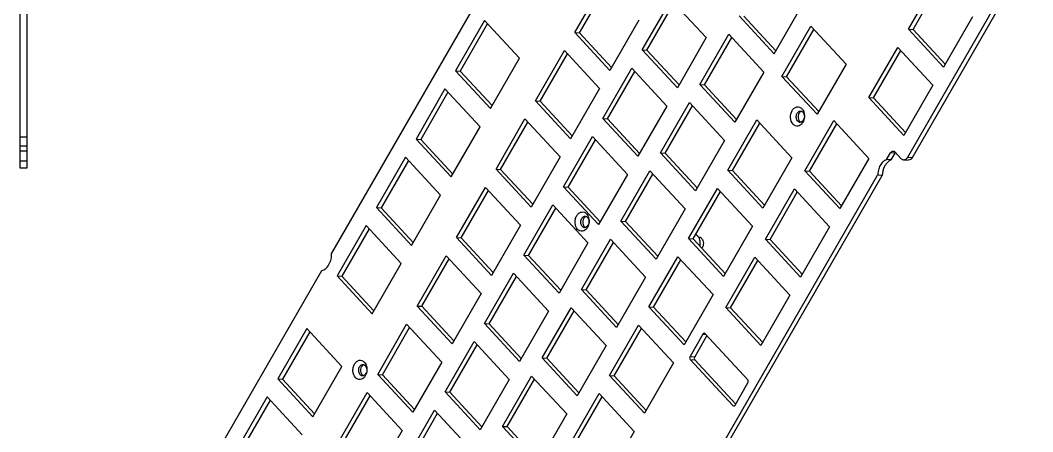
# Model space of a CAD drawing. Header units: millimetres. Extents: x -2394 to -1491, y -937 to 636.
# Drawn here: x -1933.4 to -1708.2, y -756.6 to -665.1 of the extents above; entities that cross this region are included whole.
import ezdxf

# ---------------------------------------------------------------- set-up
doc = ezdxf.new("R2010")
doc.units = ezdxf.units.MM
doc.header["$LTSCALE"] = 30.734
doc.layers.get('0').update_dxf_attribs({"linetype": 'CONTINUOUS'})

msp = doc.modelspace()

# ---------------------------------------------------------------- linework, layer by layer
at = {"color": 7, "linetype": 'Continuous'}
for p, q in [((-1933.442, -697.98), (-1933.442, -569.94)), ((-1931.942, -569.94), (-1931.942, -697.98)), ((-1811.521, -625.703), (-1864.19, -716.928)), ((-1736.034, -695.55), (-1709.277, -649.206)), ((-1734.998, -695.62), (-1708.241, -649.276)), ((-1810.078, -667.853), (-1803.63, -656.685)), ((-1809.041, -667.923), (-1802.967, -657.401)), ((-1735.912, -667.138), (-1729.464, -655.971)), ((-1734.875, -667.208), (-1728.801, -656.687)), ((-1795.094, -671.746), (-1788.647, -660.578)), ((-1794.058, -671.816), (-1787.984, -661.294)), ((-1788.647, -660.578), (-1780.844, -668.996)), ((-1765.734, -672.592), (-1759.287, -661.425)), ((-1773.537, -664.174), (-1765.734, -672.592)), ((-1772.501, -664.244), (-1765.362, -671.946)), ((-1830.196, -665.177), (-1836.643, -676.344)), ((-1829.533, -665.893), (-1835.607, -676.414)), ((-1822.393, -673.595), (-1830.196, -665.177)), ((-1795.827, -665.104), (-1802.275, -676.271)), ((-1764.018, -677.609), (-1757.57, -666.442)), ((-1757.57, -666.442), (-1749.768, -674.86)), ((-1721.661, -664.389), (-1728.109, -675.557)), ((-1802.275, -676.271), (-1810.078, -667.853)), ((-1810.078, -667.853), (-1809.041, -667.923)), ((-1801.902, -675.625), (-1809.041, -667.923)), ((-1782.282, -679.399), (-1775.835, -668.232)), ((-1775.835, -668.232), (-1768.032, -676.65)), ((-1762.982, -677.679), (-1756.907, -667.157)), ((-1735.912, -667.138), (-1734.875, -667.208)), ((-1728.109, -675.557), (-1735.912, -667.138)), ((-1727.736, -674.911), (-1734.875, -667.208)), ((-1780.844, -668.996), (-1787.292, -680.164)), ((-1781.246, -679.469), (-1775.172, -668.948)), ((-1818.851, -683.048), (-1812.403, -671.881)), ((-1817.815, -683.118), (-1811.74, -672.597)), ((-1812.403, -671.881), (-1804.601, -680.299)), ((-1787.292, -680.164), (-1795.094, -671.746)), ((-1795.094, -671.746), (-1794.058, -671.816)), ((-1786.919, -679.518), (-1794.058, -671.816)), ((-1744.685, -682.334), (-1738.237, -671.167)), ((-1743.649, -682.404), (-1737.574, -671.882)), ((-1738.237, -671.167), (-1730.435, -679.585)), ((-1828.841, -684.763), (-1822.393, -673.595)), ((-1749.768, -674.86), (-1756.215, -686.027)), ((-1836.643, -676.344), (-1828.841, -684.763)), ((-1836.643, -676.344), (-1835.607, -676.414)), ((-1835.607, -676.414), (-1828.468, -684.117)), ((-1803.867, -686.941), (-1797.42, -675.774)), ((-1802.831, -687.011), (-1796.757, -676.489)), ((-1797.42, -675.774), (-1789.617, -684.192)), ((-1768.032, -676.65), (-1774.48, -687.818)), ((-1764.018, -677.609), (-1762.982, -677.679)), ((-1756.215, -686.027), (-1764.018, -677.609)), ((-1755.842, -685.381), (-1762.982, -677.679)), ((-1774.48, -687.818), (-1782.282, -679.399)), ((-1782.282, -679.399), (-1781.246, -679.469)), ((-1774.107, -687.172), (-1781.246, -679.469)), ((-1730.435, -679.585), (-1736.882, -690.752)), ((-1838.969, -680.373), (-1845.417, -691.54)), ((-1838.306, -681.088), (-1844.38, -691.61)), ((-1831.166, -688.791), (-1838.969, -680.373)), ((-1804.601, -680.299), (-1811.048, -691.466)), ((-1744.685, -682.334), (-1743.649, -682.404)), ((-1736.882, -690.752), (-1744.685, -682.334)), ((-1811.048, -691.466), (-1818.851, -683.048)), ((-1818.851, -683.048), (-1817.815, -683.118)), ((-1810.675, -690.821), (-1817.815, -683.118)), ((-1789.617, -684.192), (-1796.065, -695.359)), ((-1791.056, -694.595), (-1784.608, -683.428)), ((-1790.019, -694.665), (-1783.945, -684.143)), ((-1784.608, -683.428), (-1776.805, -691.846)), ((-1736.509, -690.106), (-1743.649, -682.404)), ((-1837.614, -699.958), (-1831.166, -688.791)), ((-1827.624, -698.244), (-1821.176, -687.076)), ((-1826.588, -698.314), (-1820.513, -687.792)), ((-1821.176, -687.076), (-1813.374, -695.494)), ((-1796.065, -695.359), (-1803.867, -686.941)), ((-1803.867, -686.941), (-1802.831, -687.011)), ((-1795.692, -694.713), (-1802.831, -687.011)), ((-1776.058, -698.464), (-1769.611, -687.297)), ((-1775.022, -698.534), (-1768.948, -688.012)), ((-1769.611, -687.297), (-1761.808, -695.715)), ((-1758.941, -698.582), (-1752.493, -687.414)), ((-1757.905, -698.652), (-1751.83, -688.13)), ((-1752.493, -687.414), (-1744.691, -695.833)), ((-1931.942, -691.14), (-1933.442, -691.14)), ((-1812.641, -702.136), (-1806.193, -690.969)), ((-1806.193, -690.969), (-1798.39, -699.387)), ((-1931.942, -693.14), (-1933.442, -693.14)), ((-1845.417, -691.54), (-1837.614, -699.958)), ((-1845.417, -691.54), (-1844.38, -691.61)), ((-1844.38, -691.61), (-1837.241, -699.312)), ((-1811.604, -702.206), (-1805.53, -691.685)), ((-1776.805, -691.846), (-1783.253, -703.013)), ((-1933.442, -694.14), (-1931.942, -694.14)), ((-1847.742, -695.568), (-1854.19, -706.735)), ((-1839.939, -703.986), (-1847.742, -695.568)), ((-1813.374, -695.494), (-1819.821, -706.662)), ((-1783.253, -703.013), (-1791.056, -694.595)), ((-1791.056, -694.595), (-1790.019, -694.665)), ((-1782.88, -702.367), (-1790.019, -694.665)), ((-1761.808, -695.715), (-1768.256, -706.882)), ((-1744.691, -695.833), (-1751.138, -707)), ((-1740.737, -696.114), (-1739.883, -694.634)), ((-1738.847, -694.704), (-1739.883, -694.634)), ((-1739.701, -696.184), (-1738.847, -694.704)), ((-1738.865, -694.438), (-1737.561, -695.845)), ((-1736.034, -695.55), (-1734.998, -695.62)), ((-1931.942, -696.48), (-1933.442, -696.48)), ((-1931.942, -697.98), (-1933.442, -697.98)), ((-1847.079, -696.284), (-1853.153, -706.805)), ((-1739.701, -696.184), (-1740.737, -696.114)), ((-1736.971, -696.145), (-1735.935, -696.215)), ((-1819.821, -706.662), (-1827.624, -698.244)), ((-1827.624, -698.244), (-1826.588, -698.314)), ((-1819.448, -706.016), (-1826.588, -698.314)), ((-1798.39, -699.387), (-1804.838, -710.555)), ((-1799.829, -709.79), (-1793.381, -698.623)), ((-1798.792, -709.86), (-1792.718, -699.339)), ((-1795.633, -791.195), (-1742.747, -699.595)), ((-1794.596, -791.265), (-1741.711, -699.665)), ((-1793.381, -698.623), (-1785.578, -707.041)), ((-1776.058, -698.464), (-1775.022, -698.534)), ((-1768.256, -706.882), (-1776.058, -698.464)), ((-1767.883, -706.236), (-1775.022, -698.534)), ((-1758.941, -698.582), (-1757.905, -698.652)), ((-1751.138, -707), (-1758.941, -698.582)), ((-1750.765, -706.354), (-1757.905, -698.652)), ((-1741.711, -699.665), (-1742.747, -699.595)), ((-1836.397, -713.439), (-1829.95, -702.272)), ((-1829.95, -702.272), (-1822.147, -710.69)), ((-1804.838, -710.555), (-1812.641, -702.136)), ((-1812.641, -702.136), (-1811.604, -702.206)), ((-1804.465, -709.909), (-1811.604, -702.206)), ((-1784.832, -713.659), (-1778.384, -702.492)), ((-1778.384, -702.492), (-1770.581, -710.91)), ((-1767.714, -713.777), (-1761.267, -702.61)), ((-1761.267, -702.61), (-1753.464, -711.028)), ((-1846.387, -715.154), (-1839.939, -703.986)), ((-1835.361, -713.509), (-1829.286, -702.988)), ((-1783.795, -713.729), (-1777.721, -703.208)), ((-1766.678, -713.847), (-1760.603, -703.326)), ((-1854.19, -706.735), (-1846.387, -715.154)), ((-1854.19, -706.735), (-1853.153, -706.805)), ((-1853.153, -706.805), (-1846.014, -714.508)), ((-1821.414, -717.332), (-1814.966, -706.165)), ((-1820.377, -717.402), (-1814.303, -706.88)), ((-1814.966, -706.165), (-1807.163, -714.583)), ((-1785.578, -707.041), (-1792.026, -718.209)), ((-1856.515, -710.764), (-1862.963, -721.931)), ((-1855.852, -711.479), (-1861.926, -722.001)), ((-1848.712, -719.182), (-1856.515, -710.764)), ((-1822.147, -710.69), (-1828.594, -721.857)), ((-1792.026, -718.209), (-1799.829, -709.79)), ((-1799.829, -709.79), (-1798.792, -709.86)), ((-1791.653, -717.563), (-1798.792, -709.86)), ((-1770.581, -710.91), (-1777.029, -722.078)), ((-1753.464, -711.028), (-1759.911, -722.195)), ((-1828.594, -721.857), (-1836.397, -713.439)), ((-1836.397, -713.439), (-1835.361, -713.509)), ((-1828.221, -721.211), (-1835.361, -713.509)), ((-1808.602, -724.986), (-1802.154, -713.819)), ((-1802.154, -713.819), (-1794.351, -722.237)), ((-1784.832, -713.659), (-1783.795, -713.729)), ((-1777.029, -722.078), (-1784.832, -713.659)), ((-1776.656, -721.432), (-1783.795, -713.729)), ((-1782.607, -713.299), (-1782.49, -713.307)), ((-1767.714, -713.777), (-1766.678, -713.847)), ((-1759.911, -722.195), (-1767.714, -713.777)), ((-1759.538, -721.55), (-1766.678, -713.847)), ((-1807.163, -714.583), (-1813.611, -725.75)), ((-1807.566, -725.056), (-1801.491, -714.534)), ((-1845.17, -728.635), (-1838.723, -717.467)), ((-1844.134, -728.704), (-1838.059, -718.183)), ((-1838.723, -717.467), (-1830.92, -725.885)), ((-1813.611, -725.75), (-1821.414, -717.332)), ((-1821.414, -717.332), (-1820.377, -717.402)), ((-1813.238, -725.104), (-1820.377, -717.402)), ((-1793.605, -728.855), (-1787.157, -717.688)), ((-1787.157, -717.688), (-1779.354, -726.106)), ((-1776.487, -728.973), (-1770.04, -717.805)), ((-1770.04, -717.805), (-1762.237, -726.224)), ((-1855.16, -730.349), (-1848.712, -719.182)), ((-1792.568, -728.925), (-1786.494, -718.403)), ((-1775.451, -729.043), (-1769.376, -718.521)), ((-1866.416, -720.784), (-1918.532, -811.052)), ((-1862.963, -721.931), (-1855.16, -730.349)), ((-1862.963, -721.931), (-1861.926, -722.001)), ((-1861.926, -722.001), (-1854.787, -729.703)), ((-1830.187, -732.527), (-1823.739, -721.36)), ((-1829.151, -732.597), (-1823.076, -722.076)), ((-1823.739, -721.36), (-1815.937, -729.778)), ((-1794.351, -722.237), (-1800.799, -733.404)), ((-1800.799, -733.404), (-1808.602, -724.986)), ((-1808.602, -724.986), (-1807.566, -725.056)), ((-1800.426, -732.758), (-1807.566, -725.056)), ((-1830.92, -725.885), (-1837.367, -737.053)), ((-1779.354, -726.106), (-1785.802, -737.273)), ((-1762.237, -726.224), (-1768.684, -737.391)), ((-1837.367, -737.053), (-1845.17, -728.635)), ((-1845.17, -728.635), (-1844.134, -728.704)), ((-1836.994, -736.407), (-1844.134, -728.704)), ((-1817.375, -740.181), (-1810.927, -729.014)), ((-1810.927, -729.014), (-1803.125, -737.432)), ((-1793.605, -728.855), (-1792.568, -728.925)), ((-1785.802, -737.273), (-1793.605, -728.855)), ((-1785.429, -736.627), (-1792.568, -728.925)), ((-1776.487, -728.973), (-1775.451, -729.043)), ((-1768.684, -737.391), (-1776.487, -728.973)), ((-1768.311, -736.745), (-1775.451, -729.043)), ((-1815.937, -729.778), (-1822.384, -740.946)), ((-1816.339, -740.251), (-1810.264, -729.73)), ((-1869.733, -733.656), (-1876.18, -744.824)), ((-1861.93, -742.075), (-1869.733, -733.656)), ((-1853.943, -743.83), (-1847.496, -732.663)), ((-1852.907, -743.9), (-1846.832, -733.378)), ((-1847.496, -732.663), (-1839.693, -741.081)), ((-1822.384, -740.946), (-1830.187, -732.527)), ((-1830.187, -732.527), (-1829.151, -732.597)), ((-1822.011, -740.3), (-1829.151, -732.597)), ((-1802.378, -744.05), (-1795.93, -732.883)), ((-1801.342, -744.12), (-1795.267, -733.599)), ((-1795.93, -732.883), (-1788.127, -741.301)), ((-1869.069, -734.372), (-1875.144, -744.894)), ((-1781.616, -734.892), (-1784.471, -739.838)), ((-1780.722, -735.209), (-1783.435, -739.908)), ((-1781.616, -734.892), (-1780.976, -734.936)), ((-1771.632, -745.016), (-1781.107, -734.794)), ((-1838.96, -747.723), (-1832.512, -736.556)), ((-1837.924, -747.793), (-1831.849, -737.271)), ((-1832.512, -736.556), (-1824.71, -744.974)), ((-1803.125, -737.432), (-1809.572, -748.599)), ((-1809.572, -748.599), (-1817.375, -740.181)), ((-1817.375, -740.181), (-1816.339, -740.251)), ((-1809.199, -747.954), (-1816.339, -740.251)), ((-1784.471, -739.838), (-1783.435, -739.908)), ((-1784.422, -740.537), (-1783.386, -740.607)), ((-1784.422, -740.537), (-1774.948, -750.759)), ((-1783.386, -740.607), (-1774.296, -750.414)), ((-1868.377, -753.242), (-1861.93, -742.075)), ((-1839.693, -741.081), (-1846.14, -752.248)), ((-1788.127, -741.301), (-1794.575, -752.468)), ((-1876.18, -744.824), (-1868.377, -753.242)), ((-1876.18, -744.824), (-1875.144, -744.894)), ((-1875.144, -744.894), (-1868.004, -752.596)), ((-1846.14, -752.248), (-1853.943, -743.83)), ((-1853.943, -743.83), (-1852.907, -743.9)), ((-1845.768, -751.602), (-1852.907, -743.9)), ((-1824.71, -744.974), (-1831.157, -756.141)), ((-1826.148, -755.377), (-1819.701, -744.209)), ((-1825.112, -755.447), (-1819.037, -744.925)), ((-1819.701, -744.209), (-1811.898, -752.628)), ((-1802.378, -744.05), (-1801.342, -744.12)), ((-1794.575, -752.468), (-1802.378, -744.05)), ((-1794.202, -751.823), (-1801.342, -744.12)), ((-1774.439, -750.661), (-1771.583, -745.716)), ((-1878.506, -748.852), (-1884.953, -760.019)), ((-1877.842, -749.568), (-1883.917, -760.089)), ((-1870.703, -757.27), (-1878.506, -748.852)), ((-1862.716, -759.025), (-1856.269, -747.858)), ((-1861.68, -759.095), (-1855.605, -748.574)), ((-1856.269, -747.858), (-1848.466, -756.276)), ((-1831.157, -756.141), (-1838.96, -747.723)), ((-1838.96, -747.723), (-1837.924, -747.793)), ((-1830.784, -755.495), (-1837.924, -747.793)), ((-1811.151, -759.246), (-1804.703, -748.078)), ((-1810.115, -759.316), (-1804.04, -748.794)), ((-1804.703, -748.078), (-1796.901, -756.497)), ((-1847.733, -762.918), (-1841.286, -751.751)), ((-1841.286, -751.751), (-1833.483, -760.169)), ((-1774.948, -750.759), (-1774.558, -750.786)), ((-1846.697, -762.988), (-1840.622, -752.467)), ((-1811.898, -752.628), (-1818.345, -763.795)), ((-1848.466, -756.276), (-1854.913, -767.444)), ((-1818.345, -763.795), (-1826.148, -755.377)), ((-1826.148, -755.377), (-1825.112, -755.447)), ((-1817.972, -763.149), (-1825.112, -755.447)), ((-1796.901, -756.497), (-1803.348, -767.664))]:
    msp.add_line(p, q, dxfattribs=at)
for centre, radius, start, end in [((-1761.396, -686.291), 2.369, 19.34518, 21.50483), ((-1759.978, -687.13), 0.673, 249.4994, 254.31806), ((-1759.984, -687.149), 0.653, 254.34493, 266.14095), ((-1759.994, -687.093), 0.711, 285.6252, 289.42101), ((-1761.298, -686.691), 2.23, 325.30026, 330.02624), ((-1809.31, -709.668), 2.369, 19.34518, 21.50483), ((-1807.891, -710.507), 0.673, 249.4994, 254.31806), ((-1807.897, -710.526), 0.653, 254.34493, 266.14095), ((-1807.907, -710.47), 0.711, 285.6252, 289.42101), ((-1809.212, -710.068), 2.23, 325.30026, 330.02624), ((-1783.571, -713.813), 1.078, 70.04247, 72.78844), ((-1858.722, -742.612), 2.369, 19.34518, 21.50483), ((-1857.303, -743.452), 0.673, 249.4994, 254.31806), ((-1857.309, -743.471), 0.653, 254.34493, 266.14095), ((-1857.319, -743.414), 0.711, 285.6252, 289.42101), ((-1858.624, -743.012), 2.23, 325.30026, 330.02624)]:
    msp.add_arc(centre, radius, start, end, dxfattribs=at)
for points, knots in [([(-1761.555, -688.227), (-1761.9, -687.855), (-1762.172, -687.034), (-1762.091, -685.978), (-1761.813, -685.222), (-1761.349, -684.643), (-1760.738, -684.33), (-1760.075, -684.382), (-1759.722, -684.639), (-1759.575, -684.797)], [0, 0, 0, 0, 0.2627513, 0.407557, 0.5469772, 0.6729125, 0.7839529, 0.8884344, 1, 1, 1, 1]), ([(-1760.764, -687.126), (-1760.853, -686.868), (-1760.886, -686.313), (-1760.668, -685.794), (-1760.495, -685.6)], [0, 0, 0, 0, 0.5116141, 1, 1, 1, 1]), ([(-1760.495, -685.6), (-1760.411, -685.506), (-1760.219, -685.35), (-1759.973, -685.299), (-1759.859, -685.307)], [0, 0, 0, 0, 0.5251894, 1, 1, 1, 1]), ([(-1760.433, -686.616), (-1760.433, -686.687), (-1760.42, -686.957), (-1760.34, -687.227), (-1760.238, -687.399)], [0, 0, 0, 0, 0.261664, 1, 1, 1, 1]), ([(-1760.08, -685.627), (-1760.107, -685.658), (-1760.214, -685.792), (-1760.292, -685.948), (-1760.336, -686.071)], [0, 0, 0, 0, 0.2391772, 1, 1, 1, 1]), ([(-1759.67, -685.358), (-1759.707, -685.369), (-1759.862, -685.427), (-1759.996, -685.533), (-1760.08, -685.627)], [0, 0, 0, 0, 0.237164, 1, 1, 1, 1]), ([(-1759.575, -684.797), (-1759.535, -684.84), (-1759.379, -685.029), (-1759.26, -685.248), (-1759.192, -685.422)], [0, 0, 0, 0, 0.2380765, 1, 1, 1, 1]), ([(-1759.368, -685.557), (-1759.314, -685.615), (-1759.112, -685.897), (-1759.036, -686.256), (-1759.04, -686.52)], [0, 0, 0, 0, 0.2303945, 1, 1, 1, 1]), ([(-1759.018, -686.213), (-1759.008, -686.353), (-1759.01, -686.901), (-1759.163, -687.452), (-1759.367, -687.805)], [0, 0, 0, 0, 0.256167, 1, 1, 1, 1]), ([(-1759.161, -685.506), (-1759.141, -685.561), (-1759.07, -685.792), (-1759.03, -686.032), (-1759.018, -686.213)], [0, 0, 0, 0, 0.2445506, 1, 1, 1, 1]), ([(-1759.465, -687.96), (-1759.592, -688.143), (-1759.889, -688.458), (-1760.475, -688.701), (-1761.089, -688.621), (-1761.417, -688.376), (-1761.555, -688.227)], [0, 0, 0, 0, 0.2734501, 0.5171602, 0.7503839, 1, 1, 1, 1]), ([(-1760.519, -687.551), (-1760.546, -687.523), (-1760.649, -687.395), (-1760.724, -687.245), (-1760.764, -687.126)], [0, 0, 0, 0, 0.2365284, 1, 1, 1, 1]), ([(-1760.214, -687.761), (-1760.242, -687.75), (-1760.355, -687.699), (-1760.455, -687.62), (-1760.519, -687.551)], [0, 0, 0, 0, 0.2418604, 1, 1, 1, 1]), ([(-1760.105, -687.579), (-1760.083, -687.602), (-1759.996, -687.687), (-1759.891, -687.753), (-1759.807, -687.786)], [0, 0, 0, 0, 0.2601906, 1, 1, 1, 1]), ([(-1759.136, -687.065), (-1759.194, -687.226), (-1759.349, -687.513), (-1759.618, -687.714), (-1759.758, -687.763)], [0, 0, 0, 0, 0.5349824, 1, 1, 1, 1]), ([(-1739.883, -694.634), (-1739.814, -694.515), (-1739.642, -694.31), (-1739.377, -694.23), (-1739.258, -694.238)], [0, 0, 0, 0, 0.5364887, 1, 1, 1, 1]), ([(-1739.258, -694.238), (-1739.222, -694.24), (-1739.075, -694.265), (-1738.942, -694.355), (-1738.865, -694.438)], [0, 0, 0, 0, 0.241165, 1, 1, 1, 1]), ([(-1737.561, -695.845), (-1737.482, -695.93), (-1737.302, -696.073), (-1737.079, -696.138), (-1736.971, -696.145)], [0, 0, 0, 0, 0.5169844, 1, 1, 1, 1]), ([(-1736.971, -696.145), (-1736.793, -696.157), (-1736.396, -696.037), (-1736.137, -695.729), (-1736.034, -695.55)], [0, 0, 0, 0, 0.4635113, 1, 1, 1, 1]), ([(-1734.998, -695.62), (-1735.101, -695.799), (-1735.359, -696.107), (-1735.757, -696.227), (-1735.935, -696.215)], [0, 0, 0, 0, 0.5364887, 1, 1, 1, 1]), ([(-1740.737, -696.114), (-1741.026, -696.22), (-1741.588, -696.583), (-1742.219, -697.407), (-1742.633, -698.443), (-1742.739, -699.206), (-1742.747, -699.595)], [0, 0, 0, 0, 0.2177218, 0.4602171, 0.72452, 1, 1, 1, 1]), ([(-1740.828, -697.036), (-1740.965, -697.21), (-1741.473, -697.998), (-1741.696, -698.953), (-1741.711, -699.665)], [0, 0, 0, 0, 0.2370169, 1, 1, 1, 1]), ([(-1739.701, -696.184), (-1739.806, -696.223), (-1740.239, -696.422), (-1740.603, -696.753), (-1740.828, -697.036)], [0, 0, 0, 0, 0.2365376, 1, 1, 1, 1]), ([(-1809.469, -711.604), (-1809.814, -711.232), (-1810.085, -710.411), (-1810.004, -709.355), (-1809.727, -708.599), (-1809.262, -708.02), (-1808.651, -707.707), (-1807.988, -707.759), (-1807.635, -708.016), (-1807.488, -708.174)], [0, 0, 0, 0, 0.2627513, 0.407557, 0.5469772, 0.6729125, 0.7839529, 0.8884344, 1, 1, 1, 1]), ([(-1808.678, -710.503), (-1808.766, -710.245), (-1808.799, -709.69), (-1808.581, -709.171), (-1808.408, -708.977)], [0, 0, 0, 0, 0.5116141, 1, 1, 1, 1]), ([(-1808.408, -708.977), (-1808.324, -708.883), (-1808.132, -708.727), (-1807.886, -708.676), (-1807.773, -708.684)], [0, 0, 0, 0, 0.5251894, 1, 1, 1, 1]), ([(-1807.993, -709.004), (-1808.021, -709.035), (-1808.127, -709.169), (-1808.206, -709.325), (-1808.25, -709.448)], [0, 0, 0, 0, 0.2391772, 1, 1, 1, 1]), ([(-1807.583, -708.735), (-1807.621, -708.746), (-1807.776, -708.804), (-1807.91, -708.91), (-1807.993, -709.004)], [0, 0, 0, 0, 0.237164, 1, 1, 1, 1]), ([(-1807.488, -708.174), (-1807.449, -708.217), (-1807.292, -708.406), (-1807.174, -708.625), (-1807.105, -708.799)], [0, 0, 0, 0, 0.2380765, 1, 1, 1, 1]), ([(-1807.281, -708.934), (-1807.227, -708.992), (-1807.025, -709.274), (-1806.95, -709.633), (-1806.953, -709.897)], [0, 0, 0, 0, 0.2303945, 1, 1, 1, 1]), ([(-1807.074, -708.883), (-1807.054, -708.938), (-1806.983, -709.169), (-1806.944, -709.409), (-1806.931, -709.59)], [0, 0, 0, 0, 0.2445506, 1, 1, 1, 1]), ([(-1807.378, -711.337), (-1807.505, -711.52), (-1807.802, -711.835), (-1808.388, -712.078), (-1809.002, -711.998), (-1809.33, -711.753), (-1809.469, -711.604)], [0, 0, 0, 0, 0.2734501, 0.5171602, 0.7503839, 1, 1, 1, 1]), ([(-1808.432, -710.928), (-1808.459, -710.9), (-1808.563, -710.772), (-1808.637, -710.622), (-1808.678, -710.503)], [0, 0, 0, 0, 0.2365284, 1, 1, 1, 1]), ([(-1808.127, -711.138), (-1808.155, -711.127), (-1808.269, -711.076), (-1808.368, -710.997), (-1808.432, -710.928)], [0, 0, 0, 0, 0.2418604, 1, 1, 1, 1]), ([(-1808.346, -709.993), (-1808.347, -710.064), (-1808.334, -710.334), (-1808.253, -710.604), (-1808.151, -710.776)], [0, 0, 0, 0, 0.261664, 1, 1, 1, 1]), ([(-1808.018, -710.956), (-1807.996, -710.979), (-1807.91, -711.064), (-1807.804, -711.13), (-1807.72, -711.163)], [0, 0, 0, 0, 0.2601906, 1, 1, 1, 1]), ([(-1807.049, -710.442), (-1807.107, -710.603), (-1807.262, -710.89), (-1807.531, -711.091), (-1807.671, -711.14)], [0, 0, 0, 0, 0.5349824, 1, 1, 1, 1]), ([(-1806.931, -709.59), (-1806.921, -709.73), (-1806.923, -710.278), (-1807.077, -710.829), (-1807.28, -711.182)], [0, 0, 0, 0, 0.256167, 1, 1, 1, 1]), ([(-1782.706, -713.139), (-1782.742, -713.1), (-1782.886, -712.96), (-1783.063, -712.851), (-1783.203, -712.8)], [0, 0, 0, 0, 0.2609234, 1, 1, 1, 1]), ([(-1782.349, -713.72), (-1782.363, -713.686), (-1782.42, -713.551), (-1782.491, -713.423), (-1782.552, -713.333)], [0, 0, 0, 0, 0.2568867, 1, 1, 1, 1]), ([(-1782.187, -714.456), (-1782.192, -714.392), (-1782.218, -714.142), (-1782.281, -713.895), (-1782.349, -713.72)], [0, 0, 0, 0, 0.2562979, 1, 1, 1, 1]), ([(-1782.272, -713.353), (-1782.238, -713.366), (-1782.1, -713.427), (-1781.978, -713.523), (-1781.9, -713.608)], [0, 0, 0, 0, 0.2414709, 1, 1, 1, 1]), ([(-1781.9, -713.608), (-1781.64, -713.888), (-1781.39, -714.706), (-1781.606, -715.516), (-1781.842, -715.841)], [0, 0, 0, 0, 0.4874752, 1, 1, 1, 1]), ([(-1866.416, -720.784), (-1866.085, -720.703), (-1865.424, -720.341), (-1864.699, -719.423), (-1864.251, -718.24), (-1864.171, -717.368), (-1864.19, -716.928)], [0, 0, 0, 0, 0.2143395, 0.4562139, 0.7227617, 1, 1, 1, 1]), ([(-1781.303, -734.694), (-1781.363, -734.69), (-1781.495, -734.73), (-1781.581, -734.833), (-1781.616, -734.892)], [0, 0, 0, 0, 0.4637418, 1, 1, 1, 1]), ([(-1781.107, -734.794), (-1781.12, -734.78), (-1781.175, -734.729), (-1781.249, -734.698), (-1781.303, -734.694)], [0, 0, 0, 0, 0.265136, 1, 1, 1, 1]), ([(-1858.881, -744.549), (-1859.226, -744.176), (-1859.497, -743.356), (-1859.416, -742.299), (-1859.139, -741.543), (-1858.674, -740.964), (-1858.063, -740.651), (-1857.4, -740.704), (-1857.047, -740.961), (-1856.9, -741.119)], [0, 0, 0, 0, 0.2627513, 0.407557, 0.5469772, 0.6729125, 0.7839529, 0.8884344, 1, 1, 1, 1]), ([(-1784.471, -739.838), (-1784.534, -739.947), (-1784.587, -740.2), (-1784.503, -740.451), (-1784.422, -740.537)], [0, 0, 0, 0, 0.516988, 1, 1, 1, 1]), ([(-1783.435, -739.908), (-1783.498, -740.017), (-1783.551, -740.27), (-1783.466, -740.521), (-1783.386, -740.607)], [0, 0, 0, 0, 0.516988, 1, 1, 1, 1]), ([(-1858.09, -743.448), (-1858.178, -743.19), (-1858.211, -742.635), (-1857.993, -742.116), (-1857.82, -741.921)], [0, 0, 0, 0, 0.5116141, 1, 1, 1, 1]), ([(-1857.82, -741.921), (-1857.736, -741.827), (-1857.544, -741.672), (-1857.298, -741.621), (-1857.185, -741.628)], [0, 0, 0, 0, 0.5251894, 1, 1, 1, 1]), ([(-1857.758, -742.938), (-1857.759, -743.008), (-1857.746, -743.279), (-1857.665, -743.548), (-1857.563, -743.72)], [0, 0, 0, 0, 0.261664, 1, 1, 1, 1]), ([(-1857.405, -741.949), (-1857.433, -741.98), (-1857.539, -742.114), (-1857.618, -742.27), (-1857.662, -742.393)], [0, 0, 0, 0, 0.2391772, 1, 1, 1, 1]), ([(-1856.995, -741.68), (-1857.033, -741.691), (-1857.188, -741.748), (-1857.322, -741.855), (-1857.405, -741.949)], [0, 0, 0, 0, 0.237164, 1, 1, 1, 1]), ([(-1856.9, -741.119), (-1856.861, -741.161), (-1856.704, -741.35), (-1856.586, -741.57), (-1856.517, -741.744)], [0, 0, 0, 0, 0.2380765, 1, 1, 1, 1]), ([(-1856.693, -741.878), (-1856.639, -741.937), (-1856.437, -742.218), (-1856.362, -742.577), (-1856.365, -742.842)], [0, 0, 0, 0, 0.2303945, 1, 1, 1, 1]), ([(-1856.343, -742.535), (-1856.333, -742.675), (-1856.335, -743.222), (-1856.489, -743.774), (-1856.692, -744.126)], [0, 0, 0, 0, 0.256167, 1, 1, 1, 1]), ([(-1856.486, -741.827), (-1856.467, -741.883), (-1856.395, -742.113), (-1856.356, -742.353), (-1856.343, -742.535)], [0, 0, 0, 0, 0.2445506, 1, 1, 1, 1]), ([(-1856.791, -744.282), (-1856.917, -744.465), (-1857.214, -744.779), (-1857.8, -745.023), (-1858.414, -744.942), (-1858.742, -744.698), (-1858.881, -744.549)], [0, 0, 0, 0, 0.2734501, 0.5171602, 0.7503839, 1, 1, 1, 1]), ([(-1857.844, -743.873), (-1857.871, -743.844), (-1857.975, -743.717), (-1858.049, -743.566), (-1858.09, -743.448)], [0, 0, 0, 0, 0.2365284, 1, 1, 1, 1]), ([(-1857.539, -744.082), (-1857.567, -744.072), (-1857.681, -744.021), (-1857.78, -743.942), (-1857.844, -743.873)], [0, 0, 0, 0, 0.2418604, 1, 1, 1, 1]), ([(-1857.43, -743.901), (-1857.408, -743.924), (-1857.322, -744.008), (-1857.216, -744.075), (-1857.132, -744.107)], [0, 0, 0, 0, 0.2601906, 1, 1, 1, 1]), ([(-1856.462, -743.387), (-1856.519, -743.548), (-1856.674, -743.835), (-1856.943, -744.036), (-1857.083, -744.085)], [0, 0, 0, 0, 0.5349824, 1, 1, 1, 1]), ([(-1771.583, -745.716), (-1771.52, -745.606), (-1771.467, -745.354), (-1771.552, -745.103), (-1771.632, -745.016)], [0, 0, 0, 0, 0.516988, 1, 1, 1, 1]), ([(-1774.948, -750.759), (-1774.934, -750.774), (-1774.879, -750.824), (-1774.806, -750.856), (-1774.751, -750.859)], [0, 0, 0, 0, 0.265136, 1, 1, 1, 1]), ([(-1774.591, -750.82), (-1774.576, -750.812), (-1774.515, -750.769), (-1774.467, -750.71), (-1774.439, -750.661)], [0, 0, 0, 0, 0.2362048, 1, 1, 1, 1])]:
    msp.add_open_spline(points, degree=3, knots=knots, dxfattribs=at)
for points in [[(-1760.336, -686.071), (-1760.398, -686.245), (-1760.43, -686.432), (-1760.433, -686.616)], [(-1759.859, -685.307), (-1759.793, -685.311), (-1759.727, -685.326), (-1759.665, -685.35)], [(-1759.665, -685.35), (-1759.611, -685.371), (-1759.56, -685.399), (-1759.512, -685.431)], [(-1759.512, -685.431), (-1759.46, -685.468), (-1759.411, -685.51), (-1759.368, -685.557)], [(-1759.04, -686.52), (-1759.042, -686.705), (-1759.074, -686.891), (-1759.136, -687.065)], [(-1760.238, -687.399), (-1760.2, -687.463), (-1760.155, -687.524), (-1760.105, -687.579)], [(-1759.802, -687.777), (-1759.875, -687.798), (-1759.952, -687.806), (-1760.028, -687.801)], [(-1738.731, -694.543), (-1738.775, -694.592), (-1738.814, -694.647), (-1738.847, -694.704)], [(-1807.773, -708.684), (-1807.706, -708.688), (-1807.64, -708.703), (-1807.578, -708.727)], [(-1807.578, -708.727), (-1807.525, -708.748), (-1807.473, -708.776), (-1807.426, -708.808)], [(-1807.426, -708.808), (-1807.373, -708.845), (-1807.324, -708.887), (-1807.281, -708.934)], [(-1808.25, -709.448), (-1808.311, -709.622), (-1808.343, -709.809), (-1808.346, -709.993)], [(-1808.151, -710.776), (-1808.113, -710.84), (-1808.069, -710.901), (-1808.018, -710.956)], [(-1807.716, -711.154), (-1807.788, -711.175), (-1807.866, -711.183), (-1807.941, -711.178)], [(-1806.953, -709.897), (-1806.955, -710.082), (-1806.988, -710.268), (-1807.049, -710.442)], [(-1782.552, -713.333), (-1782.598, -713.265), (-1782.65, -713.199), (-1782.706, -713.139)], [(-1782.49, -713.307), (-1782.416, -713.312), (-1782.342, -713.328), (-1782.272, -713.353)], [(-1782.275, -715.36), (-1782.196, -715.068), (-1782.167, -714.758), (-1782.187, -714.456)], [(-1857.662, -742.393), (-1857.723, -742.566), (-1857.755, -742.753), (-1857.758, -742.938)], [(-1857.185, -741.628), (-1857.118, -741.633), (-1857.052, -741.648), (-1856.99, -741.672)], [(-1856.99, -741.672), (-1856.937, -741.693), (-1856.885, -741.72), (-1856.838, -741.753)], [(-1856.838, -741.753), (-1856.785, -741.789), (-1856.736, -741.832), (-1856.693, -741.878)], [(-1856.365, -742.842), (-1856.368, -743.026), (-1856.4, -743.213), (-1856.462, -743.387)], [(-1857.563, -743.72), (-1857.525, -743.785), (-1857.481, -743.846), (-1857.43, -743.901)], [(-1857.128, -744.099), (-1857.2, -744.119), (-1857.278, -744.128), (-1857.353, -744.123)], [(-1774.751, -750.859), (-1774.696, -750.863), (-1774.639, -750.848), (-1774.591, -750.82)]]:
    msp.add_open_spline(points, degree=3, dxfattribs=at)

doc.saveas('drawing.dxf')
